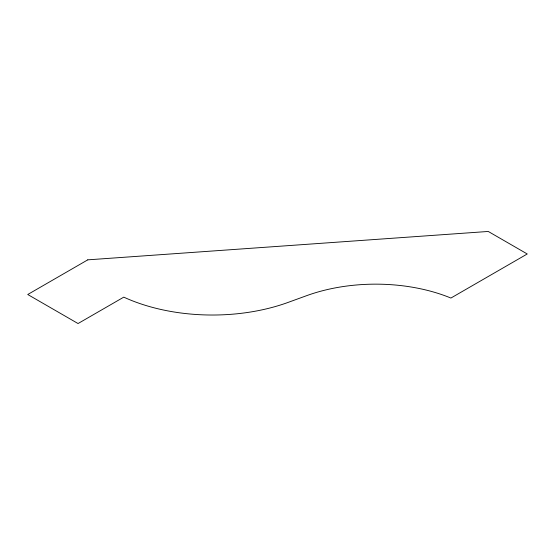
<?xml version="1.0" encoding="UTF-8"?>
<svg xmlns="http://www.w3.org/2000/svg" width="555" height="555" viewBox="0 0 555 555"><rect width="100%" height="100%" fill="white"/><g stroke="black" fill="none" stroke-linecap="round" stroke-linejoin="round"><path stroke-width="0.83" d="M87.78 259.844L27.75 294.504L78.047 323.544L123.779 297.14A142.156 82.071 0 0 0 288.128 302.399L306.658 295.662A129.544 74.793 0 0 1 450.903 298.049L527.25 253.975L488.254 231.456L87.78 259.844"/></g></svg>
